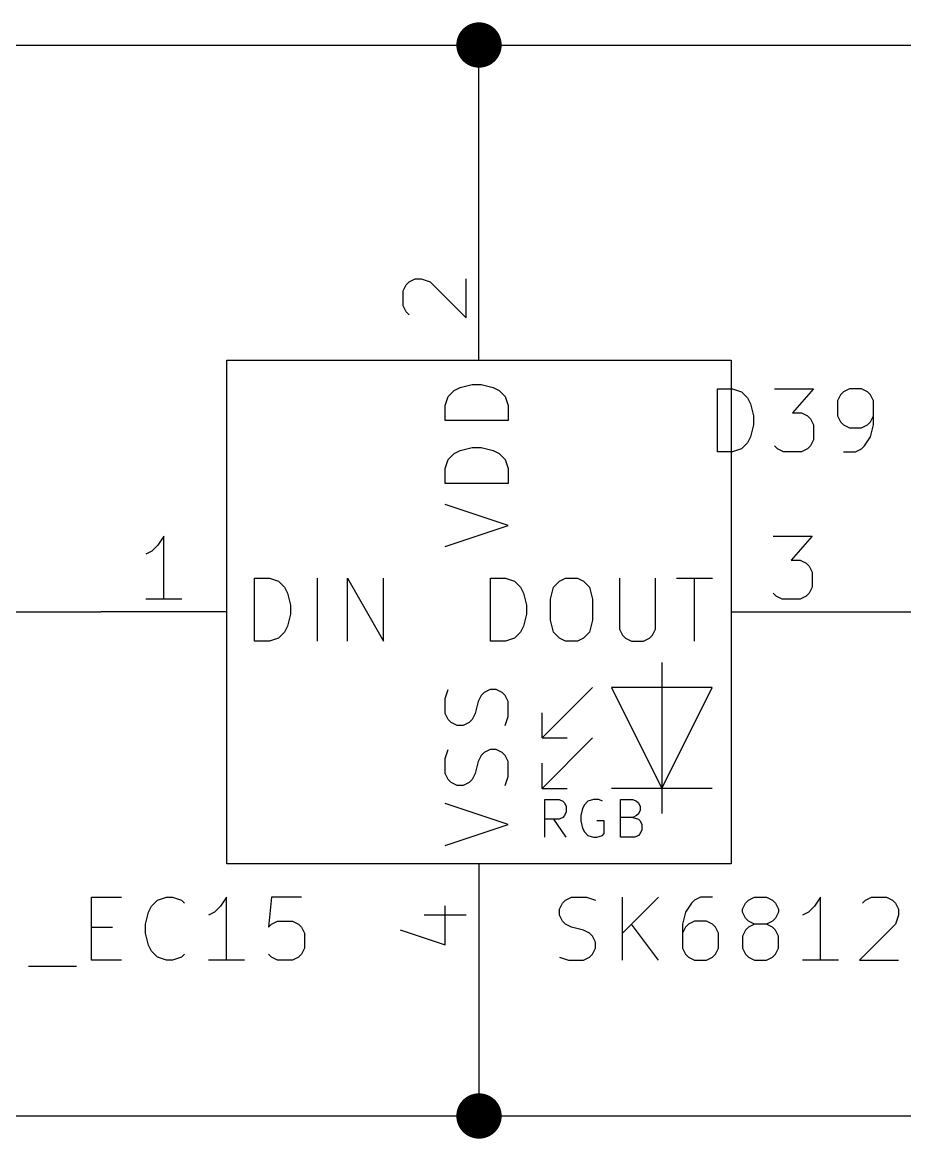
# Model space of a CAD drawing. Header units: millimetres. Extents: x 10 to 287, y -200 to -10.
# Drawn here: x 78.43 to 96.21, y -62.69 to -40.18 of the extents above; entities that cross this region are included whole.
import ezdxf

# ---------------------------------------------------------------- set-up
doc = ezdxf.new("R2010")
doc.units = ezdxf.units.MM
for name, color, linetype in [('GREENSIXTYFIVE', 129, 'CONTINUOUS'), ('LIGHTGREEN', 92, 'CONTINUOUS'), ('LIGHTRED', 12, 'CONTINUOUS'), ('RED', 14, 'CONTINUOUS'), ('WHITE', 250, 'CONTINUOUS')]:
    doc.layers.add(name, color=color, linetype=linetype)

msp = doc.modelspace()

# ---------------------------------------------------------------- linework, layer by layer
at = {"layer": 'GREENSIXTYFIVE', "linetype": 'CONTINUOUS'}
for p, q in [((87.008, -47.7278), (87.129, -47.6068)), ((87.008, -47.7278), (87.129, -47.6068)), ((87.129, -47.6068), (87.2499, -47.5463)), ((87.129, -47.6068), (87.2499, -47.5463)), ((87.2499, -47.5463), (87.4918, -47.4859)), ((87.2499, -47.5463), (87.4918, -47.4859)), ((87.4918, -47.4859), (87.6732, -47.4859)), ((87.4918, -47.4859), (87.6732, -47.4859)), ((87.6732, -47.4859), (87.9151, -47.5463)), ((87.6732, -47.4859), (87.9151, -47.5463)), ((87.9151, -47.5463), (88.0361, -47.6068)), ((87.9151, -47.5463), (88.0361, -47.6068)), ((88.0361, -47.6068), (88.1571, -47.7278)), ((88.0361, -47.6068), (88.1571, -47.7278)), ((92.4378, -48.8392), (92.4378, -47.5692)), ((92.4378, -47.5692), (92.7402, -47.5692)), ((92.4378, -48.8392), (92.4378, -47.5692)), ((92.4378, -47.5692), (92.7402, -47.5692)), ((92.7402, -47.5692), (92.9216, -47.6297)), ((92.7402, -47.5692), (92.9216, -47.6297)), ((92.9216, -47.6297), (93.0426, -47.7507)), ((92.9216, -47.6297), (93.0426, -47.7507)), ((93.5869, -47.5692), (94.3731, -47.5692)), ((93.5869, -47.5692), (94.3731, -47.5692)), ((94.3731, -47.5692), (93.9497, -48.053)), ((94.3731, -47.5692), (93.9497, -48.053)), ((94.9173, -47.6902), (94.8569, -47.8111)), ((94.9173, -47.6902), (94.8569, -47.8111)), ((94.9778, -47.6297), (94.9173, -47.6902)), ((94.9778, -47.6297), (94.9173, -47.6902)), ((95.0988, -47.5692), (94.9778, -47.6297)), ((95.0988, -47.5692), (94.9778, -47.6297)), ((95.3407, -47.5692), (95.0988, -47.5692)), ((95.3407, -47.5692), (95.0988, -47.5692)), ((95.4616, -47.6297), (95.3407, -47.5692)), ((95.4616, -47.6297), (95.3407, -47.5692)), ((95.5221, -47.6902), (95.4616, -47.6297)), ((95.5221, -47.6902), (95.4616, -47.6297)), ((95.5826, -47.8111), (95.5221, -47.6902)), ((95.5826, -47.8111), (95.5221, -47.6902)), ((86.9475, -47.9092), (87.008, -47.7278)), ((86.9475, -47.9092), (87.008, -47.7278)), ((86.9475, -48.2116), (86.9475, -47.9092)), ((86.9475, -48.2116), (86.9475, -47.9092)), ((88.1571, -47.7278), (88.2175, -47.9092)), ((88.1571, -47.7278), (88.2175, -47.9092)), ((88.2175, -47.9092), (88.2175, -48.2116)), ((88.2175, -47.9092), (88.2175, -48.2116)), ((93.0426, -47.7507), (93.1031, -47.8716)), ((93.0426, -47.7507), (93.1031, -47.8716)), ((93.1031, -47.8716), (93.1635, -48.1135)), ((93.1031, -47.8716), (93.1635, -48.1135)), ((94.8569, -47.8111), (94.8569, -48.1135)), ((94.8569, -47.8111), (94.8569, -48.1135)), ((95.5826, -48.2949), (95.5826, -47.8111)), ((95.5826, -48.2949), (95.5826, -47.8111)), ((93.1635, -48.1135), (93.1635, -48.2949)), ((93.1635, -48.1135), (93.1635, -48.2949)), ((93.9497, -48.053), (94.1312, -48.053)), ((93.9497, -48.053), (94.1312, -48.053)), ((94.1312, -48.053), (94.2521, -48.1135)), ((94.1312, -48.053), (94.2521, -48.1135)), ((94.2521, -48.1135), (94.3126, -48.174)), ((94.2521, -48.1135), (94.3126, -48.174)), ((94.8569, -48.1135), (94.9173, -48.2345)), ((94.8569, -48.1135), (94.9173, -48.2345)), ((95.5221, -48.2345), (95.5826, -48.1135)), ((95.5221, -48.2345), (95.5826, -48.1135)), ((88.2175, -48.2116), (86.9475, -48.2116)), ((88.2175, -48.2116), (86.9475, -48.2116)), ((93.1635, -48.2949), (93.1031, -48.5368)), ((93.1635, -48.2949), (93.1031, -48.5368)), ((94.3126, -48.174), (94.3731, -48.2949)), ((94.3126, -48.174), (94.3731, -48.2949)), ((94.3731, -48.2949), (94.3731, -48.5973)), ((94.3731, -48.2949), (94.3731, -48.5973)), ((94.9173, -48.2345), (94.9778, -48.2949)), ((94.9173, -48.2345), (94.9778, -48.2949)), ((94.9778, -48.2949), (95.0988, -48.3554)), ((94.9778, -48.2949), (95.0988, -48.3554)), ((95.0988, -48.3554), (95.3407, -48.3554)), ((95.0988, -48.3554), (95.3407, -48.3554)), ((95.3407, -48.3554), (95.4616, -48.2949)), ((95.3407, -48.3554), (95.4616, -48.2949)), ((95.4616, -48.2949), (95.5221, -48.2345)), ((95.4616, -48.2949), (95.5221, -48.2345)), ((95.5221, -48.5368), (95.5826, -48.2949)), ((95.5221, -48.5368), (95.5826, -48.2949)), ((93.1031, -48.5368), (93.0426, -48.6578)), ((93.1031, -48.5368), (93.0426, -48.6578)), ((94.3731, -48.5973), (94.3126, -48.7183)), ((94.3731, -48.5973), (94.3126, -48.7183)), ((95.4011, -48.7183), (95.5221, -48.5368)), ((95.4011, -48.7183), (95.5221, -48.5368)), ((87.129, -48.8768), (87.2499, -48.8163)), ((87.129, -48.8768), (87.2499, -48.8163)), ((87.2499, -48.8163), (87.4918, -48.7559)), ((87.2499, -48.8163), (87.4918, -48.7559)), ((87.4918, -48.7559), (87.6732, -48.7559)), ((87.4918, -48.7559), (87.6732, -48.7559)), ((87.6732, -48.7559), (87.9151, -48.8163)), ((87.6732, -48.7559), (87.9151, -48.8163)), ((87.9151, -48.8163), (88.0361, -48.8768)), ((87.9151, -48.8163), (88.0361, -48.8768)), ((92.9216, -48.7788), (92.7402, -48.8392)), ((92.9216, -48.7788), (92.7402, -48.8392)), ((93.0426, -48.6578), (92.9216, -48.7788)), ((93.0426, -48.6578), (92.9216, -48.7788)), ((93.6474, -48.7788), (93.5869, -48.7183)), ((93.6474, -48.7788), (93.5869, -48.7183)), ((93.7683, -48.8392), (93.6474, -48.7788)), ((93.7683, -48.8392), (93.6474, -48.7788)), ((94.2521, -48.7788), (94.1312, -48.8392)), ((94.2521, -48.7788), (94.1312, -48.8392)), ((94.3126, -48.7183), (94.2521, -48.7788)), ((94.3126, -48.7183), (94.2521, -48.7788)), ((95.2197, -48.8392), (95.3407, -48.7788)), ((95.2197, -48.8392), (95.3407, -48.7788)), ((95.3407, -48.7788), (95.4011, -48.7183)), ((95.3407, -48.7788), (95.4011, -48.7183)), ((86.9475, -49.1792), (87.008, -48.9978)), ((86.9475, -49.1792), (87.008, -48.9978)), ((87.008, -48.9978), (87.129, -48.8768)), ((87.008, -48.9978), (87.129, -48.8768)), ((88.0361, -48.8768), (88.1571, -48.9978)), ((88.0361, -48.8768), (88.1571, -48.9978)), ((88.1571, -48.9978), (88.2175, -49.1792)), ((88.1571, -48.9978), (88.2175, -49.1792)), ((92.7402, -48.8392), (92.4378, -48.8392)), ((92.7402, -48.8392), (92.4378, -48.8392)), ((94.1312, -48.8392), (93.7683, -48.8392)), ((94.1312, -48.8392), (93.7683, -48.8392)), ((94.9778, -48.8392), (95.2197, -48.8392)), ((94.9778, -48.8392), (95.2197, -48.8392)), ((86.9475, -49.4816), (86.9475, -49.1792)), ((86.9475, -49.4816), (86.9475, -49.1792)), ((88.2175, -49.1792), (88.2175, -49.4816)), ((88.2175, -49.1792), (88.2175, -49.4816)), ((88.2175, -49.4816), (86.9475, -49.4816)), ((88.2175, -49.4816), (86.9475, -49.4816)), ((88.2175, -50.3283), (86.9475, -49.9049)), ((88.2175, -50.3283), (86.9475, -49.9049)), ((86.9475, -50.7516), (88.2175, -50.3283)), ((86.9475, -50.7516), (88.2175, -50.3283)), ((83.1063, -52.6575), (83.1063, -51.3875)), ((83.1063, -51.3875), (83.4087, -51.3875)), ((83.1063, -52.6575), (83.1063, -51.3875)), ((83.1063, -51.3875), (83.4087, -51.3875)), ((83.4087, -51.3875), (83.5901, -51.448)), ((83.4087, -51.3875), (83.5901, -51.448)), ((83.5901, -51.448), (83.7111, -51.569)), ((83.5901, -51.448), (83.7111, -51.569)), ((84.3763, -52.6575), (84.3763, -51.3875)), ((84.3763, -52.6575), (84.3763, -51.3875)), ((84.9811, -52.6575), (84.9811, -51.3875)), ((84.9811, -51.3875), (85.7068, -52.6575)), ((84.9811, -52.6575), (84.9811, -51.3875)), ((84.9811, -51.3875), (85.7068, -52.6575)), ((85.7068, -52.6575), (85.7068, -51.3875)), ((85.7068, -52.6575), (85.7068, -51.3875)), ((87.8597, -52.6575), (87.8597, -51.3875)), ((87.8597, -51.3875), (88.1621, -51.3875)), ((87.8597, -52.6575), (87.8597, -51.3875)), ((87.8597, -51.3875), (88.1621, -51.3875)), ((88.1621, -51.3875), (88.3435, -51.448)), ((88.1621, -51.3875), (88.3435, -51.448)), ((88.3435, -51.448), (88.4645, -51.569)), ((88.3435, -51.448), (88.4645, -51.569)), ((89.1297, -51.569), (89.2507, -51.448)), ((89.1297, -51.569), (89.2507, -51.448)), ((89.2507, -51.448), (89.3716, -51.3875)), ((89.2507, -51.448), (89.3716, -51.3875)), ((89.3716, -51.3875), (89.6135, -51.3875)), ((89.3716, -51.3875), (89.6135, -51.3875)), ((89.6135, -51.3875), (89.7345, -51.448)), ((89.6135, -51.3875), (89.7345, -51.448)), ((89.7345, -51.448), (89.8554, -51.569)), ((89.7345, -51.448), (89.8554, -51.569)), ((90.4602, -51.3875), (90.4602, -52.4156)), ((90.4602, -51.3875), (90.4602, -52.4156)), ((91.1859, -52.4156), (91.1859, -51.3875)), ((91.1859, -52.4156), (91.1859, -51.3875)), ((91.6093, -51.3875), (92.335, -51.3875)), ((91.6093, -51.3875), (92.335, -51.3875)), ((91.9722, -52.6575), (91.9722, -51.3875)), ((91.9722, -52.6575), (91.9722, -51.3875)), ((83.7111, -51.569), (83.7716, -51.6899)), ((83.7111, -51.569), (83.7716, -51.6899)), ((83.7716, -51.6899), (83.832, -51.9318)), ((83.7716, -51.6899), (83.832, -51.9318)), ((88.4645, -51.569), (88.525, -51.6899)), ((88.4645, -51.569), (88.525, -51.6899)), ((88.525, -51.6899), (88.5854, -51.9318)), ((88.525, -51.6899), (88.5854, -51.9318)), ((89.0693, -51.8109), (89.1297, -51.569)), ((89.0693, -51.8109), (89.1297, -51.569)), ((89.8554, -51.569), (89.9159, -51.8109)), ((89.8554, -51.569), (89.9159, -51.8109)), ((83.832, -51.9318), (83.832, -52.1132)), ((83.832, -51.9318), (83.832, -52.1132)), ((88.5854, -51.9318), (88.5854, -52.1132)), ((88.5854, -51.9318), (88.5854, -52.1132)), ((89.0693, -52.2342), (89.0693, -51.8109)), ((89.0693, -52.2342), (89.0693, -51.8109)), ((89.9159, -51.8109), (89.9159, -52.2342)), ((89.9159, -51.8109), (89.9159, -52.2342)), ((83.832, -52.1132), (83.7716, -52.3551)), ((83.832, -52.1132), (83.7716, -52.3551)), ((88.5854, -52.1132), (88.525, -52.3551)), ((88.5854, -52.1132), (88.525, -52.3551)), ((83.7716, -52.3551), (83.7111, -52.4761)), ((83.7716, -52.3551), (83.7111, -52.4761)), ((88.525, -52.3551), (88.4645, -52.4761)), ((88.525, -52.3551), (88.4645, -52.4761)), ((89.1297, -52.4761), (89.0693, -52.2342)), ((89.1297, -52.4761), (89.0693, -52.2342)), ((89.9159, -52.2342), (89.8554, -52.4761)), ((89.9159, -52.2342), (89.8554, -52.4761)), ((90.4602, -52.4156), (90.5207, -52.5366)), ((90.4602, -52.4156), (90.5207, -52.5366)), ((91.1255, -52.5366), (91.1859, -52.4156)), ((91.1255, -52.5366), (91.1859, -52.4156)), ((83.4087, -52.6575), (83.1063, -52.6575)), ((83.4087, -52.6575), (83.1063, -52.6575)), ((83.5901, -52.5971), (83.4087, -52.6575)), ((83.5901, -52.5971), (83.4087, -52.6575)), ((83.7111, -52.4761), (83.5901, -52.5971)), ((83.7111, -52.4761), (83.5901, -52.5971)), ((88.1621, -52.6575), (87.8597, -52.6575)), ((88.1621, -52.6575), (87.8597, -52.6575)), ((88.3435, -52.5971), (88.1621, -52.6575)), ((88.3435, -52.5971), (88.1621, -52.6575)), ((88.4645, -52.4761), (88.3435, -52.5971)), ((88.4645, -52.4761), (88.3435, -52.5971)), ((89.2507, -52.5971), (89.1297, -52.4761)), ((89.2507, -52.5971), (89.1297, -52.4761)), ((89.3716, -52.6575), (89.2507, -52.5971)), ((89.3716, -52.6575), (89.2507, -52.5971)), ((89.6135, -52.6575), (89.3716, -52.6575)), ((89.6135, -52.6575), (89.3716, -52.6575)), ((89.7345, -52.5971), (89.6135, -52.6575)), ((89.7345, -52.5971), (89.6135, -52.6575)), ((89.8554, -52.4761), (89.7345, -52.5971)), ((89.8554, -52.4761), (89.7345, -52.5971)), ((90.5207, -52.5366), (90.5812, -52.5971)), ((90.5207, -52.5366), (90.5812, -52.5971)), ((90.5812, -52.5971), (90.7021, -52.6575)), ((90.5812, -52.5971), (90.7021, -52.6575)), ((90.7021, -52.6575), (90.944, -52.6575)), ((90.7021, -52.6575), (90.944, -52.6575)), ((90.944, -52.6575), (91.065, -52.5971)), ((90.944, -52.6575), (91.065, -52.5971)), ((91.065, -52.5971), (91.1255, -52.5366)), ((91.065, -52.5971), (91.1255, -52.5366)), ((86.9475, -53.8117), (87.008, -53.6302)), ((86.9475, -53.8117), (87.008, -53.6302)), ((87.6732, -53.7512), (87.6128, -53.8721)), ((87.6732, -53.7512), (87.6128, -53.8721)), ((87.7337, -53.6907), (87.6732, -53.7512)), ((87.7337, -53.6907), (87.6732, -53.7512)), ((87.8547, -53.6302), (87.7337, -53.6907)), ((87.8547, -53.6302), (87.7337, -53.6907)), ((87.9756, -53.6302), (87.8547, -53.6302)), ((87.9756, -53.6302), (87.8547, -53.6302)), ((88.0966, -53.6907), (87.9756, -53.6302)), ((88.0966, -53.6907), (87.9756, -53.6302)), ((88.1571, -53.7512), (88.0966, -53.6907)), ((88.1571, -53.7512), (88.0966, -53.6907)), ((88.2175, -53.8721), (88.1571, -53.7512)), ((88.2175, -53.8721), (88.1571, -53.7512)), ((86.9475, -54.114), (86.9475, -53.8117)), ((86.9475, -54.114), (86.9475, -53.8117)), ((87.6128, -53.8721), (87.5523, -54.114)), ((87.6128, -53.8721), (87.5523, -54.114)), ((88.2175, -54.1745), (88.2175, -53.8721)), ((88.2175, -54.1745), (88.2175, -53.8721)), ((87.008, -54.235), (86.9475, -54.114)), ((87.008, -54.235), (86.9475, -54.114)), ((87.0685, -54.2955), (87.008, -54.235)), ((87.0685, -54.2955), (87.008, -54.235)), ((87.4918, -54.235), (87.4313, -54.2955)), ((87.4918, -54.235), (87.4313, -54.2955)), ((87.5523, -54.114), (87.4918, -54.235)), ((87.5523, -54.114), (87.4918, -54.235)), ((88.1571, -54.3559), (88.2175, -54.1745)), ((88.1571, -54.3559), (88.2175, -54.1745)), ((87.1894, -54.3559), (87.0685, -54.2955)), ((87.1894, -54.3559), (87.0685, -54.2955)), ((87.3104, -54.3559), (87.1894, -54.3559)), ((87.3104, -54.3559), (87.1894, -54.3559)), ((87.4313, -54.2955), (87.3104, -54.3559)), ((87.4313, -54.2955), (87.3104, -54.3559)), ((86.9475, -55.0212), (87.008, -54.8397)), ((86.9475, -55.0212), (87.008, -54.8397)), ((87.7337, -54.9002), (87.6732, -54.9607)), ((87.7337, -54.9002), (87.6732, -54.9607)), ((87.8547, -54.8397), (87.7337, -54.9002)), ((87.8547, -54.8397), (87.7337, -54.9002)), ((87.9756, -54.8397), (87.8547, -54.8397)), ((87.9756, -54.8397), (87.8547, -54.8397)), ((88.0966, -54.9002), (87.9756, -54.8397)), ((88.0966, -54.9002), (87.9756, -54.8397)), ((88.1571, -54.9607), (88.0966, -54.9002)), ((88.1571, -54.9607), (88.0966, -54.9002)), ((86.9475, -55.3235), (86.9475, -55.0212)), ((86.9475, -55.3235), (86.9475, -55.0212)), ((87.6128, -55.0816), (87.5523, -55.3235)), ((87.6128, -55.0816), (87.5523, -55.3235)), ((87.6732, -54.9607), (87.6128, -55.0816)), ((87.6732, -54.9607), (87.6128, -55.0816)), ((88.2175, -55.0816), (88.1571, -54.9607)), ((88.2175, -55.0816), (88.1571, -54.9607)), ((88.2175, -55.384), (88.2175, -55.0816)), ((88.2175, -55.384), (88.2175, -55.0816)), ((87.008, -55.4445), (86.9475, -55.3235)), ((87.008, -55.4445), (86.9475, -55.3235)), ((87.5523, -55.3235), (87.4918, -55.4445)), ((87.5523, -55.3235), (87.4918, -55.4445)), ((87.0685, -55.505), (87.008, -55.4445)), ((87.0685, -55.505), (87.008, -55.4445)), ((87.1894, -55.5654), (87.0685, -55.505)), ((87.1894, -55.5654), (87.0685, -55.505)), ((87.3104, -55.5654), (87.1894, -55.5654)), ((87.3104, -55.5654), (87.1894, -55.5654)), ((87.4313, -55.505), (87.3104, -55.5654)), ((87.4313, -55.505), (87.3104, -55.5654)), ((87.4918, -55.4445), (87.4313, -55.505)), ((87.4918, -55.4445), (87.4313, -55.505)), ((88.1571, -55.5654), (88.2175, -55.384)), ((88.1571, -55.5654), (88.2175, -55.384)), ((88.2175, -56.3517), (86.9475, -55.9283)), ((88.2175, -56.3517), (86.9475, -55.9283)), ((86.9475, -56.775), (88.2175, -56.3517)), ((86.9475, -56.775), (88.2175, -56.3517)), ((79.8186, -59.0889), (79.8186, -57.8189)), ((79.8186, -57.8189), (80.4234, -57.8189)), ((79.8186, -59.0889), (79.8186, -57.8189)), ((79.8186, -57.8189), (80.4234, -57.8189)), ((81.1491, -57.8794), (81.3305, -57.8189)), ((81.1491, -57.8794), (81.3305, -57.8189)), ((81.3305, -57.8189), (81.4514, -57.8189)), ((81.3305, -57.8189), (81.4514, -57.8189)), ((81.4514, -57.8189), (81.6329, -57.8794)), ((81.4514, -57.8189), (81.6329, -57.8794)), ((82.54, -57.8189), (82.4191, -58.0004)), ((82.54, -57.8189), (82.4191, -58.0004)), ((82.54, -59.0889), (82.54, -57.8189)), ((82.54, -59.0889), (82.54, -57.8189)), ((83.4471, -57.8189), (83.3867, -58.4237)), ((83.4471, -57.8189), (83.3867, -58.4237)), ((84.0519, -57.8189), (83.4471, -57.8189)), ((84.0519, -57.8189), (83.4471, -57.8189)), ((89.374, -57.8794), (89.495, -57.8189)), ((89.374, -57.8794), (89.495, -57.8189)), ((89.495, -57.8189), (89.7973, -57.8189)), ((89.495, -57.8189), (89.7973, -57.8189)), ((89.7973, -57.8189), (89.9788, -57.8794)), ((89.7973, -57.8189), (89.9788, -57.8794)), ((90.523, -59.0889), (90.523, -57.8189)), ((91.2487, -57.8189), (90.523, -58.5446)), ((90.523, -59.0889), (90.523, -57.8189)), ((91.2487, -57.8189), (90.523, -58.5446)), ((92.0954, -57.8189), (91.9745, -57.8794)), ((92.0954, -57.8189), (91.9745, -57.8794)), ((92.3373, -57.8189), (92.0954, -57.8189)), ((92.3373, -57.8189), (92.0954, -57.8189)), ((93.063, -57.8794), (93.184, -57.8189)), ((93.063, -57.8794), (93.184, -57.8189)), ((93.184, -57.8189), (93.4259, -57.8189)), ((93.184, -57.8189), (93.4259, -57.8189)), ((93.4259, -57.8189), (93.5468, -57.8794)), ((93.4259, -57.8189), (93.5468, -57.8794)), ((94.5144, -57.8189), (94.3935, -58.0004)), ((94.5144, -57.8189), (94.3935, -58.0004)), ((94.5144, -59.0889), (94.5144, -57.8189)), ((94.5144, -59.0889), (94.5144, -57.8189)), ((95.4215, -57.8794), (95.5425, -57.8189)), ((95.4215, -57.8794), (95.5425, -57.8189)), ((95.5425, -57.8189), (95.8449, -57.8189)), ((95.5425, -57.8189), (95.8449, -57.8189)), ((95.8449, -57.8189), (95.9658, -57.8794)), ((95.8449, -57.8189), (95.9658, -57.8794)), ((80.9676, -58.1213), (81.0281, -58.0004)), ((80.9676, -58.1213), (81.0281, -58.0004)), ((81.0281, -58.0004), (81.1491, -57.8794)), ((81.0281, -58.0004), (81.1491, -57.8794)), ((81.6329, -57.8794), (81.6933, -57.9399)), ((81.6329, -57.8794), (81.6933, -57.9399)), ((82.4191, -58.0004), (82.2981, -58.1213)), ((82.4191, -58.0004), (82.2981, -58.1213)), ((89.2531, -58.0608), (89.3135, -57.9399)), ((89.2531, -58.0608), (89.3135, -57.9399)), ((89.2531, -58.1818), (89.2531, -58.0608)), ((89.2531, -58.1818), (89.2531, -58.0608)), ((89.3135, -57.9399), (89.374, -57.8794)), ((89.3135, -57.9399), (89.374, -57.8794)), ((91.914, -57.9399), (91.793, -58.1213)), ((91.914, -57.9399), (91.793, -58.1213)), ((91.9745, -57.8794), (91.914, -57.9399)), ((91.9745, -57.8794), (91.914, -57.9399)), ((92.9421, -58.0608), (93.0025, -57.9399)), ((92.9421, -58.0608), (93.0025, -57.9399)), ((92.9421, -58.1213), (92.9421, -58.0608)), ((92.9421, -58.1213), (92.9421, -58.0608)), ((93.0025, -57.9399), (93.063, -57.8794)), ((93.0025, -57.9399), (93.063, -57.8794)), ((93.5468, -57.8794), (93.6073, -57.9399)), ((93.5468, -57.8794), (93.6073, -57.9399)), ((93.6073, -57.9399), (93.6678, -58.0608)), ((93.6073, -57.9399), (93.6678, -58.0608)), ((93.6678, -58.0608), (93.6678, -58.1213)), ((93.6678, -58.0608), (93.6678, -58.1213)), ((94.3935, -58.0004), (94.2725, -58.1213)), ((94.3935, -58.0004), (94.2725, -58.1213)), ((95.3611, -57.9399), (95.4215, -57.8794)), ((95.3611, -57.9399), (95.4215, -57.8794)), ((95.9658, -57.8794), (96.0263, -57.9399)), ((95.9658, -57.8794), (96.0263, -57.9399)), ((96.0263, -57.9399), (96.0868, -58.0608)), ((96.0263, -57.9399), (96.0868, -58.0608)), ((96.0868, -58.0608), (96.0868, -58.1818)), ((96.0868, -58.0608), (96.0868, -58.1818)), ((80.9072, -58.3632), (80.9676, -58.1213)), ((80.9072, -58.3632), (80.9676, -58.1213)), ((82.2981, -58.1213), (82.1772, -58.1818)), ((82.2981, -58.1213), (82.1772, -58.1818)), ((89.3135, -58.3027), (89.2531, -58.1818)), ((89.3135, -58.3027), (89.2531, -58.1818)), ((91.793, -58.1213), (91.7326, -58.3632)), ((91.793, -58.1213), (91.7326, -58.3632)), ((93.0025, -58.2423), (92.9421, -58.1213)), ((93.0025, -58.2423), (92.9421, -58.1213)), ((93.063, -58.3027), (93.0025, -58.2423)), ((93.063, -58.3027), (93.0025, -58.2423)), ((93.6073, -58.2423), (93.5468, -58.3027)), ((93.6073, -58.2423), (93.5468, -58.3027)), ((93.6678, -58.1213), (93.6073, -58.2423)), ((93.6678, -58.1213), (93.6073, -58.2423)), ((94.2725, -58.1213), (94.1516, -58.1818)), ((94.2725, -58.1213), (94.1516, -58.1818)), ((96.0868, -58.1818), (96.0263, -58.3632)), ((96.0868, -58.1818), (96.0263, -58.3632)), ((79.8186, -58.4237), (80.242, -58.4237)), ((79.8186, -58.4237), (80.242, -58.4237)), ((80.9072, -58.5446), (80.9072, -58.3632)), ((80.9072, -58.5446), (80.9072, -58.3632)), ((83.3867, -58.4237), (83.4471, -58.3632)), ((83.3867, -58.4237), (83.4471, -58.3632)), ((83.4471, -58.3632), (83.5681, -58.3027)), ((83.4471, -58.3632), (83.5681, -58.3027)), ((83.5681, -58.3027), (83.8705, -58.3027)), ((83.5681, -58.3027), (83.8705, -58.3027)), ((83.8705, -58.3027), (83.9914, -58.3632)), ((83.8705, -58.3027), (83.9914, -58.3632)), ((83.9914, -58.3632), (84.0519, -58.4237)), ((83.9914, -58.3632), (84.0519, -58.4237)), ((84.0519, -58.4237), (84.1124, -58.5446)), ((84.0519, -58.4237), (84.1124, -58.5446)), ((89.374, -58.3632), (89.3135, -58.3027)), ((89.374, -58.3632), (89.3135, -58.3027)), ((89.495, -58.4237), (89.374, -58.3632)), ((89.495, -58.4237), (89.374, -58.3632)), ((89.7369, -58.4842), (89.495, -58.4237)), ((89.7369, -58.4842), (89.495, -58.4237)), ((89.8578, -58.5446), (89.7369, -58.4842)), ((89.8578, -58.5446), (89.7369, -58.4842)), ((91.2487, -59.0889), (90.7045, -58.3632)), ((91.2487, -59.0889), (90.7045, -58.3632)), ((91.7326, -58.3632), (91.7326, -58.847)), ((91.7326, -58.3632), (91.7326, -58.847)), ((91.793, -58.4237), (91.7326, -58.5446)), ((91.793, -58.4237), (91.7326, -58.5446)), ((91.8535, -58.3632), (91.793, -58.4237)), ((91.8535, -58.3632), (91.793, -58.4237)), ((91.9745, -58.3027), (91.8535, -58.3632)), ((91.9745, -58.3027), (91.8535, -58.3632)), ((92.2164, -58.3027), (91.9745, -58.3027)), ((92.2164, -58.3027), (91.9745, -58.3027)), ((92.3373, -58.3632), (92.2164, -58.3027)), ((92.3373, -58.3632), (92.2164, -58.3027)), ((92.3978, -58.4237), (92.3373, -58.3632)), ((92.3978, -58.4237), (92.3373, -58.3632)), ((92.4583, -58.5446), (92.3978, -58.4237)), ((92.4583, -58.5446), (92.3978, -58.4237)), ((93.0025, -58.4842), (92.9421, -58.6051)), ((93.0025, -58.4842), (92.9421, -58.6051)), ((93.063, -58.4237), (93.0025, -58.4842)), ((93.063, -58.4237), (93.0025, -58.4842)), ((93.184, -58.3632), (93.063, -58.3027)), ((93.184, -58.3632), (93.063, -58.3027)), ((93.184, -58.3632), (93.063, -58.4237)), ((93.184, -58.3632), (93.063, -58.4237)), ((93.4259, -58.3632), (93.184, -58.3632)), ((93.4259, -58.3632), (93.184, -58.3632)), ((93.5468, -58.3027), (93.4259, -58.3632)), ((93.5468, -58.3027), (93.4259, -58.3632)), ((93.5468, -58.4237), (93.4259, -58.3632)), ((93.5468, -58.4237), (93.4259, -58.3632)), ((93.6073, -58.4842), (93.5468, -58.4237)), ((93.6073, -58.4842), (93.5468, -58.4237)), ((93.6678, -58.6051), (93.6073, -58.4842)), ((93.6678, -58.6051), (93.6073, -58.4842)), ((96.0263, -58.3632), (95.3006, -59.0889)), ((96.0263, -58.3632), (95.3006, -59.0889)), ((80.9676, -58.7865), (80.9072, -58.5446)), ((80.9676, -58.7865), (80.9072, -58.5446)), ((84.1124, -58.5446), (84.1124, -58.847)), ((84.1124, -58.5446), (84.1124, -58.847)), ((89.9183, -58.6051), (89.8578, -58.5446)), ((89.9183, -58.6051), (89.8578, -58.5446)), ((89.9788, -58.7261), (89.9183, -58.6051)), ((89.9788, -58.7261), (89.9183, -58.6051)), ((89.9788, -58.847), (89.9788, -58.7261)), ((89.9788, -58.847), (89.9788, -58.7261)), ((92.4583, -58.847), (92.4583, -58.5446)), ((92.4583, -58.847), (92.4583, -58.5446)), ((92.9421, -58.6051), (92.9421, -58.847)), ((92.9421, -58.6051), (92.9421, -58.847)), ((93.6678, -58.847), (93.6678, -58.6051)), ((93.6678, -58.847), (93.6678, -58.6051)), ((81.0281, -58.9075), (80.9676, -58.7865)), ((81.0281, -58.9075), (80.9676, -58.7865)), ((81.1491, -59.0285), (81.0281, -58.9075)), ((81.1491, -59.0285), (81.0281, -58.9075)), ((84.1124, -58.847), (84.0519, -58.968)), ((84.1124, -58.847), (84.0519, -58.968)), ((89.9183, -58.968), (89.9788, -58.847)), ((89.9183, -58.968), (89.9788, -58.847)), ((91.7326, -58.847), (91.793, -58.968)), ((91.7326, -58.847), (91.793, -58.968)), ((92.3978, -58.968), (92.4583, -58.847)), ((92.3978, -58.968), (92.4583, -58.847)), ((92.9421, -58.847), (93.0025, -58.968)), ((92.9421, -58.847), (93.0025, -58.968)), ((93.6073, -58.968), (93.6678, -58.847)), ((93.6073, -58.968), (93.6678, -58.847)), ((80.4234, -59.0889), (79.8186, -59.0889)), ((80.4234, -59.0889), (79.8186, -59.0889)), ((81.3305, -59.0889), (81.1491, -59.0285)), ((81.3305, -59.0889), (81.1491, -59.0285)), ((81.4514, -59.0889), (81.3305, -59.0889)), ((81.4514, -59.0889), (81.3305, -59.0889)), ((81.6329, -59.0285), (81.4514, -59.0889)), ((81.6329, -59.0285), (81.4514, -59.0889)), ((81.6933, -58.968), (81.6329, -59.0285)), ((81.6933, -58.968), (81.6329, -59.0285)), ((82.9029, -59.0889), (82.1772, -59.0889)), ((82.9029, -59.0889), (82.1772, -59.0889)), ((83.4471, -59.0285), (83.3867, -58.968)), ((83.4471, -59.0285), (83.3867, -58.968)), ((83.5681, -59.0889), (83.4471, -59.0285)), ((83.5681, -59.0889), (83.4471, -59.0285)), ((83.8705, -59.0889), (83.5681, -59.0889)), ((83.8705, -59.0889), (83.5681, -59.0889)), ((83.9914, -59.0285), (83.8705, -59.0889)), ((83.9914, -59.0285), (83.8705, -59.0889)), ((84.0519, -58.968), (83.9914, -59.0285)), ((84.0519, -58.968), (83.9914, -59.0285)), ((89.2531, -59.0285), (89.4345, -59.0889)), ((89.2531, -59.0285), (89.4345, -59.0889)), ((89.4345, -59.0889), (89.7369, -59.0889)), ((89.4345, -59.0889), (89.7369, -59.0889)), ((89.7369, -59.0889), (89.8578, -59.0285)), ((89.7369, -59.0889), (89.8578, -59.0285)), ((89.8578, -59.0285), (89.9183, -58.968)), ((89.8578, -59.0285), (89.9183, -58.968)), ((91.793, -58.968), (91.8535, -59.0285)), ((91.793, -58.968), (91.8535, -59.0285)), ((91.8535, -59.0285), (91.9745, -59.0889)), ((91.8535, -59.0285), (91.9745, -59.0889)), ((91.9745, -59.0889), (92.2164, -59.0889)), ((91.9745, -59.0889), (92.2164, -59.0889)), ((92.2164, -59.0889), (92.3373, -59.0285)), ((92.2164, -59.0889), (92.3373, -59.0285)), ((92.3373, -59.0285), (92.3978, -58.968)), ((92.3373, -59.0285), (92.3978, -58.968)), ((93.0025, -58.968), (93.063, -59.0285)), ((93.0025, -58.968), (93.063, -59.0285)), ((93.063, -59.0285), (93.184, -59.0889)), ((93.063, -59.0285), (93.184, -59.0889)), ((93.184, -59.0889), (93.4259, -59.0889)), ((93.184, -59.0889), (93.4259, -59.0889)), ((93.4259, -59.0889), (93.5468, -59.0285)), ((93.4259, -59.0889), (93.5468, -59.0285)), ((93.5468, -59.0285), (93.6073, -58.968)), ((93.5468, -59.0285), (93.6073, -58.968)), ((94.8773, -59.0889), (94.1516, -59.0889)), ((94.8773, -59.0889), (94.1516, -59.0889)), ((95.3006, -59.0889), (96.0868, -59.0889)), ((95.3006, -59.0889), (96.0868, -59.0889)), ((78.5487, -59.2099), (79.5163, -59.2099)), ((78.5487, -59.2099), (79.5163, -59.2099))]:
    msp.add_line(p, q, dxfattribs=at)
at = {"layer": 'LIGHTGREEN', "linetype": 'CONTINUOUS'}
for p, q in [((69.85, -40.64), (87.63, -40.64)), ((87.63, -44.45), (87.63, -40.64)), ((87.63, -40.64), (105.41, -40.64)), ((77.47, -52.07), (80.01, -52.07)), ((95.25, -52.07), (97.79, -52.07)), ((87.63, -59.69), (87.63, -62.23)), ((69.85, -62.23), (87.63, -62.23)), ((87.63, -62.23), (105.41, -62.23))]:
    msp.add_line(p, q, dxfattribs=at)
at = {"layer": 'LIGHTGREEN', "const_width": 0.4572}
for points in [[(87.4014, -40.64, 1), (87.8586, -40.64, 1)], [(87.4014, -62.23, 1), (87.8586, -62.23, 1)]]:
    msp.add_lwpolyline(points, format="xyb", close=True, dxfattribs=at)
at = {"layer": 'LIGHTRED', "linetype": 'CONTINUOUS'}
for p, q in [((86.1634, -45.478), (86.2239, -45.4175)), ((86.1634, -45.478), (86.2239, -45.4175)), ((86.2239, -45.4175), (86.3448, -45.357)), ((86.2239, -45.4175), (86.3448, -45.357)), ((86.3448, -45.357), (86.4658, -45.357)), ((86.3448, -45.357), (86.4658, -45.357)), ((86.4658, -45.357), (86.6472, -45.4175)), ((86.4658, -45.357), (86.6472, -45.4175)), ((86.6472, -45.4175), (87.3729, -46.1432)), ((86.6472, -45.4175), (87.3729, -46.1432)), ((87.3729, -46.1432), (87.3729, -45.357)), ((87.3729, -46.1432), (87.3729, -45.357)), ((86.1029, -45.5989), (86.1634, -45.478)), ((86.1029, -45.5989), (86.1634, -45.478)), ((86.1029, -45.9013), (86.1029, -45.5989)), ((86.1029, -45.9013), (86.1029, -45.5989)), ((86.1634, -46.0223), (86.1029, -45.9013)), ((86.1634, -46.0223), (86.1029, -45.9013)), ((86.2239, -46.0827), (86.1634, -46.0223)), ((86.2239, -46.0827), (86.1634, -46.0223)), ((81.28, -50.5429), (81.1591, -50.7244)), ((81.28, -50.5429), (81.1591, -50.7244)), ((81.28, -51.8129), (81.28, -50.5429)), ((81.28, -51.8129), (81.28, -50.5429)), ((93.5567, -50.5429), (94.3429, -50.5429)), ((93.5567, -50.5429), (94.3429, -50.5429)), ((94.3429, -50.5429), (93.9195, -51.0267)), ((94.3429, -50.5429), (93.9195, -51.0267)), ((81.0381, -50.8453), (80.9172, -50.9058)), ((81.0381, -50.8453), (80.9172, -50.9058)), ((81.1591, -50.7244), (81.0381, -50.8453)), ((81.1591, -50.7244), (81.0381, -50.8453)), ((93.9195, -51.0267), (94.101, -51.0267)), ((93.9195, -51.0267), (94.101, -51.0267)), ((94.101, -51.0267), (94.2219, -51.0872)), ((94.101, -51.0267), (94.2219, -51.0872)), ((94.2219, -51.0872), (94.2824, -51.1477)), ((94.2219, -51.0872), (94.2824, -51.1477)), ((94.2824, -51.1477), (94.3429, -51.2686)), ((94.2824, -51.1477), (94.3429, -51.2686)), ((94.3429, -51.2686), (94.3429, -51.571)), ((94.3429, -51.2686), (94.3429, -51.571)), ((93.6172, -51.7525), (93.5567, -51.692)), ((93.6172, -51.7525), (93.5567, -51.692)), ((93.7381, -51.8129), (93.6172, -51.7525)), ((93.7381, -51.8129), (93.6172, -51.7525)), ((94.2219, -51.7525), (94.101, -51.8129)), ((94.2219, -51.7525), (94.101, -51.8129)), ((94.2824, -51.692), (94.2219, -51.7525)), ((94.2824, -51.692), (94.2219, -51.7525)), ((94.3429, -51.571), (94.2824, -51.692)), ((94.3429, -51.571), (94.2824, -51.692)), ((81.6429, -51.8129), (80.9172, -51.8129)), ((81.6429, -51.8129), (80.9172, -51.8129)), ((94.101, -51.8129), (93.7381, -51.8129)), ((94.101, -51.8129), (93.7381, -51.8129)), ((86.9496, -58.7827), (86.9496, -57.9966)), ((86.9496, -58.7827), (86.9496, -57.9966)), ((86.5263, -58.178), (87.3729, -58.178)), ((86.5263, -58.178), (87.3729, -58.178)), ((86.0425, -58.4804), (86.9496, -58.7827)), ((86.0425, -58.4804), (86.9496, -58.7827))]:
    msp.add_line(p, q, dxfattribs=at)
at = {"layer": 'RED', "linetype": 'CONTINUOUS'}
for p, q in [((87.63, -46.99), (87.63, -44.45)), ((87.63, -46.99), (87.63, -44.45)), ((82.55, -57.15), (82.55, -46.99)), ((82.55, -46.99), (92.71, -46.99)), ((92.71, -46.99), (92.71, -57.15)), ((82.55, -52.07), (80.01, -52.07)), ((82.55, -52.07), (80.01, -52.07)), ((92.71, -52.07), (95.25, -52.07)), ((92.71, -52.07), (95.25, -52.07)), ((91.313, -53.086), (91.313, -55.626)), ((89.916, -53.594), (88.9, -54.61)), ((92.329, -53.594), (90.297, -53.594)), ((90.297, -53.594), (91.313, -55.626)), ((91.313, -55.626), (92.329, -53.594)), ((88.9, -54.61), (88.9, -54.102)), ((88.9, -54.61), (89.408, -54.61)), ((89.916, -54.61), (88.9, -55.626)), ((88.9, -55.626), (88.9, -55.118)), ((88.9, -55.626), (89.408, -55.626)), ((92.329, -55.626), (90.297, -55.626)), ((91.313, -55.626), (91.313, -56.134)), ((88.9544, -56.6085), (88.9544, -55.8465)), ((88.9544, -55.8465), (89.2447, -55.8465)), ((89.2447, -55.8465), (89.3172, -55.8828)), ((89.3172, -55.8828), (89.3535, -55.9191)), ((89.3535, -55.9191), (89.3898, -55.9917)), ((89.3898, -55.9917), (89.3898, -56.1005)), ((89.7164, -56.028), (89.6801, -56.1731)), ((89.7527, -55.9554), (89.7164, -56.028)), ((89.8252, -55.8828), (89.7527, -55.9554)), ((89.9341, -55.8465), (89.8252, -55.8828)), ((90.043, -55.8465), (89.9341, -55.8465)), ((90.1155, -55.8828), (90.043, -55.8465)), ((90.4784, -56.6085), (90.4784, -55.8465)), ((90.4784, -55.8465), (90.7324, -55.8465)), ((90.7324, -55.8465), (90.805, -55.8828)), ((90.805, -55.8828), (90.8412, -55.9191)), ((90.8412, -55.9191), (90.8775, -55.9917)), ((90.8775, -55.9917), (90.8775, -56.0643)), ((89.2447, -56.2457), (88.9544, -56.2457)), ((89.3898, -56.6085), (89.1358, -56.2457)), ((89.3172, -56.2094), (89.2447, -56.2457)), ((89.3535, -56.1731), (89.3172, -56.2094)), ((89.3898, -56.1005), (89.3535, -56.1731)), ((89.6801, -56.1731), (89.6801, -56.282)), ((90.7324, -56.2094), (90.4784, -56.2094)), ((90.805, -56.1731), (90.7324, -56.2094)), ((90.7324, -56.2094), (90.8412, -56.2457)), ((90.8412, -56.1368), (90.805, -56.1731)), ((90.8775, -56.0643), (90.8412, -56.1368)), ((90.8412, -56.2457), (90.8775, -56.282)), ((89.6801, -56.282), (89.7164, -56.4271)), ((89.7164, -56.4271), (89.7527, -56.4997)), ((90.1518, -56.282), (90.0067, -56.282)), ((90.1518, -56.536), (90.1518, -56.282)), ((90.8775, -56.282), (90.9138, -56.3545)), ((90.9138, -56.4634), (90.8775, -56.536)), ((90.9138, -56.3545), (90.9138, -56.4634)), ((89.7527, -56.4997), (89.8252, -56.5723)), ((89.8252, -56.5723), (89.9341, -56.6085)), ((89.9341, -56.6085), (90.0067, -56.6085)), ((90.0067, -56.6085), (90.1155, -56.5723)), ((90.1155, -56.5723), (90.1518, -56.536)), ((90.7687, -56.6085), (90.4784, -56.6085)), ((90.8412, -56.5723), (90.7687, -56.6085)), ((90.8775, -56.536), (90.8412, -56.5723)), ((92.71, -57.15), (82.55, -57.15)), ((87.63, -57.15), (87.63, -59.69)), ((87.63, -57.15), (87.63, -59.69))]:
    msp.add_line(p, q, dxfattribs=at)
at = {"layer": 'WHITE', "linetype": 'CONTINUOUS'}
for p, q in [((82.55, -57.15), (82.55, -46.99)), ((82.55, -46.99), (92.71, -46.99)), ((92.71, -46.99), (92.71, -57.15)), ((92.71, -57.15), (82.55, -57.15))]:
    msp.add_line(p, q, dxfattribs=at)

doc.saveas('drawing.dxf')
